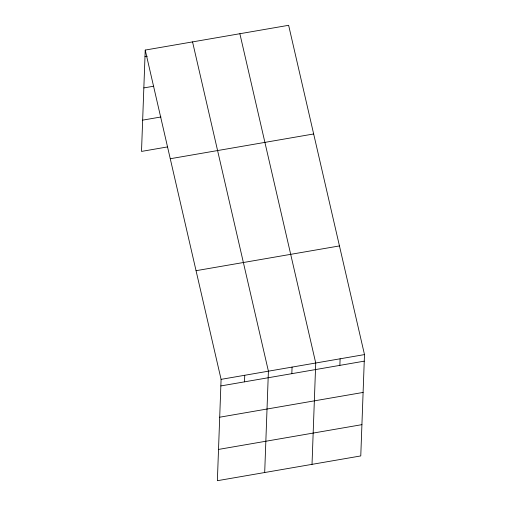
<?xml version="1.0" encoding="UTF-8"?>
<svg xmlns="http://www.w3.org/2000/svg" width="506" height="506" viewBox="0 0 506 506"><rect width="100%" height="100%" fill="white"/><g stroke="black" fill="none" stroke-linecap="round" stroke-linejoin="round"><path stroke-width="0.76" d="M145.228 50.069L221.09 379.355L217.371 480.7L360.772 455.931L364.491 354.586L288.629 25.3L145.228 50.069L141.509 151.414L167.461 146.93M244.506 381.84L244.746 375.269M264.695 472.528L268.408 371.183L192.552 41.897M291.829 373.668L292.07 367.097M312.019 464.35L315.731 363.011L239.869 33.725M339.868 365.37L340.108 358.798M144.988 56.64L147.278 56.248M143.843 87.917L153.761 86.203M142.66 120.137L160.978 116.975M170.263 158.732L313.663 133.964M196.056 270.691L339.456 245.922M221.09 379.355L364.491 354.586M220.844 385.933L364.244 361.157M219.699 417.203L363.099 392.435M218.516 449.423L361.916 424.654"/></g></svg>
